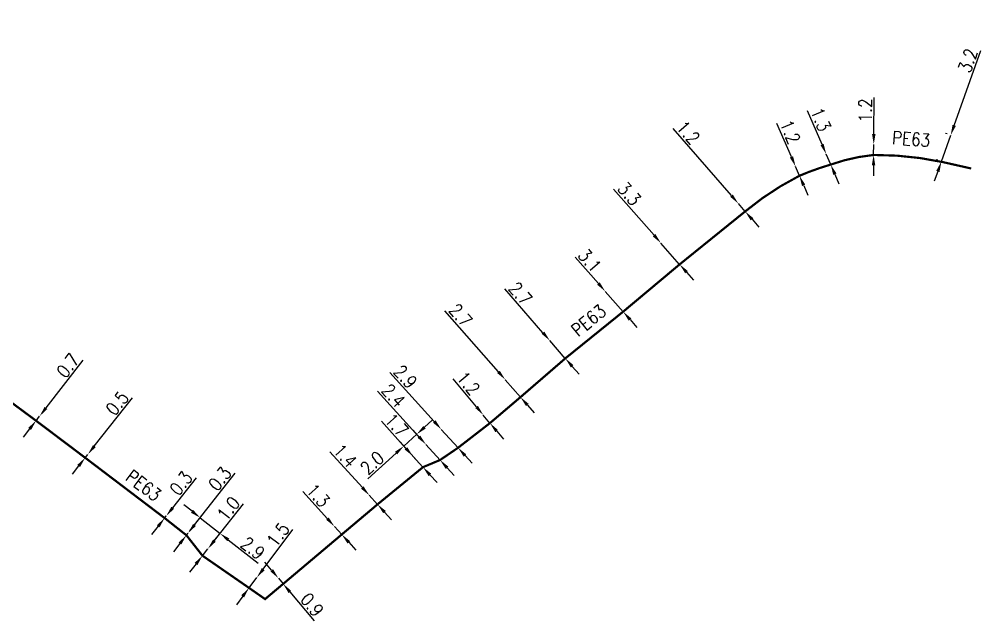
# Model space of a CAD drawing. Header units: millimetres. Extents: x 108995 to 110001, y 128245 to 129001.
# Drawn here: x 109890.8 to 110001.1, y 128615.5 to 128684.4 of the extents above; entities that cross this region are included whole.
import ezdxf

# ---------------------------------------------------------------- set-up
doc = ezdxf.new("R2010")
doc.units = ezdxf.units.MM
doc.header["$PDMODE"] = 34
doc.linetypes.add('L_100_PE', pattern=[14, 10, -1.5, 1, -1.5])
doc.layers.get('Defpoints').update_dxf_attribs({"linetype": 'CONTINUOUS'})
doc.layers.add('L_140', color=3, linetype='CONTINUOUS')
doc.styles.get("Standard").update_dxf_attribs({"font": 'romans.shx', "width": 0.85})
doc.dimstyles.get("Standard").update_dxf_attribs({"dimtxt": 1.5, "dimasz": 1.2, "dimexe": 0.625, "dimexo": 0.625, "dimgap": 0.25, "dimtad": 1, "dimdec": 1, "dimzin": 0, "dimdsep": 46, "dimtxsty": 'Standard', "dimcen": -0.5, "dimadec": 0, "dimazin": 0, "dimtfac": 1, "dimtdec": 1, "dimtmove": 0, "dimatfit": 3, "dimfxl": 1, "dimtolj": 1, "dimtzin": 0, "dimarcsym": 0})

# ---------------------------------------------------------------- blocks, each defined once
blk = doc.blocks.new('*D13')
at = {"layer": 'Defpoints', "color": 0, "linetype": 'Continuous'}
for p in [(109892.78, 128638.46), (109893.18, 128638.97), (109893.18, 128638.97)]:
    blk.add_point(p, dxfattribs=at)
at = {"layer": 'L_140', "color": 0, "linetype": 'Continuous', "lineweight": -2}
for p, q in [((109893.92, 128639.92), (109898.19, 128645.41)), ((109892.78, 128638.46), (109893.18, 128638.97)), ((109892.04, 128637.52), (109891.31, 128636.57))]:
    blk.add_line(p, q, dxfattribs=at)
at = {"layer": 'L_140', "color": 0, "linetype": 'Continuous'}
for points in [[(109893.76, 128640.04), (109894.07, 128639.8), (109893.18, 128638.97)], [(109891.88, 128637.64), (109892.2, 128637.39), (109892.78, 128638.46)]]:
    blk.add_solid(points, dxfattribs=at)
at = {"layer": 'L_140', "color": 0, "linetype": 'Continuous', "insert": (109896.43, 128644.77), "char_height": 1.5, "attachment_point": 5, "rotation": 52.0796}
blk.add_mtext('\\A1;0.7', dxfattribs=at)
blk = doc.blocks.new('*D14')
at = {"layer": 'Defpoints', "color": 0, "linetype": 'Continuous'}
for p in [(109898.41, 128634.22), (109898.72, 128634.61), (109898.72, 128634.61)]:
    blk.add_point(p, dxfattribs=at)
at = {"layer": 'L_140', "color": 0, "linetype": 'Continuous', "lineweight": -2}
for p, q in [((109899.46, 128635.55), (109903.85, 128641.09)), ((109898.41, 128634.22), (109898.72, 128634.61)), ((109897.66, 128633.28), (109896.92, 128632.34))]:
    blk.add_line(p, q, dxfattribs=at)
at = {"layer": 'L_140', "color": 0, "linetype": 'Continuous'}
for points in [[(109899.31, 128635.67), (109899.62, 128635.43), (109898.72, 128634.61)], [(109897.51, 128633.4), (109897.82, 128633.15), (109898.41, 128634.22)]]:
    blk.add_solid(points, dxfattribs=at)
at = {"layer": 'L_140', "color": 0, "linetype": 'Continuous', "insert": (109902.08, 128640.46), "char_height": 1.5, "attachment_point": 5, "rotation": 51.6342}
blk.add_mtext('\\A1;0.5', dxfattribs=at)
blk = doc.blocks.new('*D15')
at = {"layer": 'Defpoints', "color": 0, "linetype": 'Continuous'}
for p in [(109907.7, 128627.55), (109907.7, 128627.55), (109907.52, 128627.31)]:
    blk.add_point(p, dxfattribs=at)
at = {"layer": 'L_140', "color": 0, "linetype": 'Continuous', "lineweight": -2}
for p, q in [((109908.45, 128628.49), (109911.16, 128631.93)), ((109907.52, 128627.31), (109907.7, 128627.55)), ((109906.78, 128626.37), (109906.03, 128625.42))]:
    blk.add_line(p, q, dxfattribs=at)
at = {"layer": 'L_140', "color": 0, "linetype": 'Continuous'}
for points in [[(109908.29, 128628.61), (109908.6, 128628.36), (109907.7, 128627.55)], [(109906.62, 128626.49), (109906.93, 128626.24), (109907.52, 128627.31)]]:
    blk.add_solid(points, dxfattribs=at)
at = {"layer": 'L_140', "color": 0, "linetype": 'Continuous', "insert": (109909.39, 128631.3), "char_height": 1.5, "attachment_point": 5, "rotation": 51.7732}
blk.add_mtext('\\A1;0.3', dxfattribs=at)
blk = doc.blocks.new('*D16')
at = {"layer": 'Defpoints', "color": 0, "linetype": 'Continuous'}
for p in [(109910.02, 128625.34), (109913.88, 128625.55), (109912.48, 128623.78)]:
    blk.add_point(p, dxfattribs=at)
at = {"layer": 'L_140', "color": 0, "linetype": 'Continuous', "lineweight": -2}
for p, q in [((109910.66, 128628.09), (109909.71, 128628.83)), ((109910.41, 128625.83), (109911.99, 128627.84)), ((109911.6, 128627.35), (109913.88, 128625.55)), ((109912.87, 128624.27), (109914.26, 128626.05)), ((109914.82, 128624.81), (109918.23, 128622.13))]:
    blk.add_line(p, q, dxfattribs=at)
at = {"layer": 'L_140', "color": 0, "linetype": 'Continuous'}
for points in [[(109910.78, 128628.25), (109910.53, 128627.93), (109911.6, 128627.35)], [(109914.94, 128624.97), (109914.7, 128624.66), (109913.88, 128625.55)]]:
    blk.add_solid(points, dxfattribs=at)
at = {"layer": 'L_140', "color": 0, "linetype": 'Continuous', "insert": (109917.63, 128623.87), "char_height": 1.5, "attachment_point": 5, "rotation": 321.7842}
blk.add_mtext('\\A1;2.9', dxfattribs=at)
blk = doc.blocks.new('*D17')
at = {"layer": 'Defpoints', "color": 0, "linetype": 'Continuous'}
for p in [(109910.02, 128625.34), (109910.2, 128625.58), (109910.2, 128625.58)]:
    blk.add_point(p, dxfattribs=at)
at = {"layer": 'L_140', "color": 0, "linetype": 'Continuous', "lineweight": -2}
for p, q in [((109910.95, 128626.52), (109915.61, 128632.45)), ((109910.02, 128625.34), (109910.2, 128625.58)), ((109909.28, 128624.4), (109908.54, 128623.46))]:
    blk.add_line(p, q, dxfattribs=at)
at = {"layer": 'L_140', "color": 0, "linetype": 'Continuous'}
for points in [[(109910.79, 128626.64), (109911.1, 128626.4), (109910.2, 128625.58)], [(109909.12, 128624.52), (109909.43, 128624.28), (109910.02, 128625.34)]]:
    blk.add_solid(points, dxfattribs=at)
at = {"layer": 'L_140', "color": 0, "linetype": 'Continuous', "insert": (109913.85, 128631.82), "char_height": 1.5, "attachment_point": 5, "rotation": 51.7842}
blk.add_mtext('\\A1;0.3', dxfattribs=at)
blk = doc.blocks.new('*D18')
at = {"layer": 'Defpoints', "color": 0, "linetype": 'Continuous'}
for p in [(109911.86, 128623), (109912.48, 128623.78), (109912.48, 128623.78)]:
    blk.add_point(p, dxfattribs=at)
at = {"layer": 'L_140', "color": 0, "linetype": 'Continuous', "lineweight": -2}
for p, q in [((109913.22, 128624.73), (109916.55, 128628.95)), ((109911.86, 128623), (109912.48, 128623.78)), ((109911.12, 128622.05), (109910.38, 128621.11))]:
    blk.add_line(p, q, dxfattribs=at)
at = {"layer": 'L_140', "color": 0, "linetype": 'Continuous'}
for points in [[(109913.07, 128624.85), (109913.38, 128624.6), (109912.48, 128623.78)], [(109910.96, 128622.18), (109911.28, 128621.93), (109911.86, 128623)]]:
    blk.add_solid(points, dxfattribs=at)
at = {"layer": 'L_140', "color": 0, "linetype": 'Continuous', "insert": (109914.84, 128628.39), "char_height": 1.5, "attachment_point": 5, "rotation": 51.7842}
blk.add_mtext('\\A1;1.0', dxfattribs=at)
blk = doc.blocks.new('*D19')
at = {"layer": 'Defpoints', "color": 0, "linetype": 'Continuous', "transparency": 16777216}
for p in [(109918.1, 128620.5), (109918.1, 128620.5), (109917.2, 128619.31)]:
    blk.add_point(p, dxfattribs=at)
at = {"layer": 'L_140', "color": 0, "linetype": 'Continuous', "lineweight": -2, "transparency": 16777216}
for p, q in [((109918.82, 128621.46), (109922.23, 128626.01)), ((109917.2, 128619.31), (109918.1, 128620.5)), ((109916.47, 128618.35), (109915.75, 128617.39))]:
    blk.add_line(p, q, dxfattribs=at)
at = {"layer": 'L_140', "color": 0, "linetype": 'Continuous', "transparency": 16777216}
for points in [[(109918.66, 128621.58), (109918.98, 128621.34), (109918.1, 128620.5)], [(109916.31, 128618.47), (109916.63, 128618.23), (109917.2, 128619.31)]]:
    blk.add_solid(points, dxfattribs=at)
at = {"layer": 'L_140', "color": 0, "linetype": 'Continuous', "transparency": 16777216, "insert": (109920.53, 128625.41), "char_height": 1.5, "attachment_point": 5, "rotation": 53.0794}
blk.add_mtext('\\A1;1.5', dxfattribs=at)
blk = doc.blocks.new('*D20')
at = {"layer": 'Defpoints', "color": 0, "linetype": 'Continuous', "transparency": 16777216}
for p in [(109920.56, 128620.42), (109920.56, 128620.42), (109921.11, 128619.77)]:
    blk.add_point(p, dxfattribs=at)
at = {"layer": 'L_140', "color": 0, "linetype": 'Continuous', "lineweight": -2, "transparency": 16777216}
for p, q in [((109919.79, 128621.34), (109919.02, 128622.26)), ((109920.56, 128620.42), (109921.11, 128619.77)), ((109921.88, 128618.85), (109924.65, 128615.55))]:
    blk.add_line(p, q, dxfattribs=at)
at = {"layer": 'L_140', "color": 0, "linetype": 'Continuous', "transparency": 16777216}
for points in [[(109919.95, 128621.47), (109919.64, 128621.21), (109920.56, 128620.42)], [(109922.03, 128618.98), (109921.73, 128618.72), (109921.11, 128619.77)]]:
    blk.add_solid(points, dxfattribs=at)
at = {"layer": 'L_140', "color": 0, "linetype": 'Continuous', "transparency": 16777216, "insert": (109924.42, 128617.38), "char_height": 1.5, "attachment_point": 5, "rotation": 309.9807}
blk.add_mtext('\\A1;0.9', dxfattribs=at)
blk = doc.blocks.new('*D21')
at = {"layer": 'Defpoints', "color": 0, "linetype": 'Continuous', "transparency": 16777216}
for p in [(109926.99, 128626.35), (109926.99, 128626.35), (109927.83, 128625.43)]:
    blk.add_point(p, dxfattribs=at)
at = {"layer": 'L_140', "color": 0, "linetype": 'Continuous', "lineweight": -2, "transparency": 16777216}
for p, q in [((109926.19, 128627.24), (109923.37, 128630.35)), ((109927.83, 128625.43), (109926.99, 128626.35)), ((109928.64, 128624.54), (109929.44, 128623.65))]:
    blk.add_line(p, q, dxfattribs=at)
at = {"layer": 'L_140', "color": 0, "linetype": 'Continuous', "transparency": 16777216}
for points in [[(109926.33, 128627.38), (109926.04, 128627.11), (109926.99, 128626.35)], [(109928.78, 128624.67), (109928.49, 128624.4), (109927.83, 128625.43)]]:
    blk.add_solid(points, dxfattribs=at)
at = {"layer": 'L_140', "color": 0, "linetype": 'Continuous', "transparency": 16777216, "insert": (109925.12, 128629.91), "char_height": 1.5, "attachment_point": 5, "rotation": 312.1893}
blk.add_mtext('\\A1;1.3', dxfattribs=at)
blk = doc.blocks.new('*D22')
at = {"layer": 'Defpoints', "color": 0, "linetype": 'Continuous'}
for p in [(109930.99, 128629.92), (109930.99, 128629.92), (109931.93, 128628.88)]:
    blk.add_point(p, dxfattribs=at)
at = {"layer": 'L_140', "color": 0, "linetype": 'Continuous', "lineweight": -2}
for p, q in [((109930.19, 128630.81), (109926.47, 128634.91)), ((109931.93, 128628.88), (109930.99, 128629.92)), ((109932.74, 128627.99), (109933.54, 128627.1))]:
    blk.add_line(p, q, dxfattribs=at)
at = {"layer": 'L_140', "color": 0, "linetype": 'Continuous'}
for points in [[(109930.33, 128630.94), (109930.04, 128630.67), (109930.99, 128629.92)], [(109932.89, 128628.12), (109932.59, 128627.86), (109931.93, 128628.88)]]:
    blk.add_solid(points, dxfattribs=at)
at = {"layer": 'L_140', "color": 0, "linetype": 'Continuous', "insert": (109928.23, 128634.45), "char_height": 1.5, "attachment_point": 5, "rotation": 312.1912}
blk.add_mtext('\\A1;1.4', dxfattribs=at)
blk = doc.blocks.new('*D23')
at = {"layer": 'Defpoints', "color": 0, "linetype": 'Continuous'}
for p in [(109936.43, 128636.91), (109937.48, 128635.74), (109937.14, 128633.14)]:
    blk.add_point(p, dxfattribs=at)
at = {"layer": 'L_140', "color": 0, "linetype": 'Continuous', "lineweight": -2}
for p, q in [((109937.32, 128637.71), (109938.2, 128638.52)), ((109937.06, 128636.2), (109936.01, 128637.37)), ((109936.43, 128636.91), (109934.94, 128635.56)), ((109936.72, 128633.61), (109934.52, 128636.03)), ((109934.05, 128634.76), (109930.82, 128631.82))]:
    blk.add_line(p, q, dxfattribs=at)
at = {"layer": 'L_140', "color": 0, "linetype": 'Continuous'}
for points in [[(109937.18, 128637.86), (109937.45, 128637.56), (109936.43, 128636.91)], [(109933.92, 128634.9), (109934.19, 128634.61), (109934.94, 128635.56)]]:
    blk.add_solid(points, dxfattribs=at)
at = {"layer": 'L_140', "color": 0, "linetype": 'Continuous', "insert": (109931.32, 128633.63), "char_height": 1.5, "attachment_point": 5, "rotation": 42.1904}
blk.add_mtext('\\A1;2.0', dxfattribs=at)
blk = doc.blocks.new('*D24')
at = {"layer": 'Defpoints', "color": 0, "linetype": 'Continuous', "transparency": 16777216}
for p in [(109935.99, 128634.4), (109935.99, 128634.4), (109937.14, 128633.14)]:
    blk.add_point(p, dxfattribs=at)
at = {"layer": 'L_140', "color": 0, "linetype": 'Continuous', "lineweight": -2, "transparency": 16777216}
for p, q in [((109935.19, 128635.29), (109932.38, 128638.4)), ((109937.14, 128633.14), (109935.99, 128634.4)), ((109937.94, 128632.25), (109938.75, 128631.37))]:
    blk.add_line(p, q, dxfattribs=at)
at = {"layer": 'L_140', "color": 0, "linetype": 'Continuous', "transparency": 16777216}
for points in [[(109935.34, 128635.43), (109935.04, 128635.16), (109935.99, 128634.4)], [(109938.09, 128632.39), (109937.79, 128632.12), (109937.14, 128633.14)]]:
    blk.add_solid(points, dxfattribs=at)
at = {"layer": 'L_140', "color": 0, "linetype": 'Continuous', "transparency": 16777216, "insert": (109934.12, 128637.96), "char_height": 1.5, "attachment_point": 5, "rotation": 312.1904}
blk.add_mtext('\\A1;1.7', dxfattribs=at)
blk = doc.blocks.new('*D25')
at = {"layer": 'Defpoints', "color": 0, "linetype": 'Continuous', "transparency": 16777216}
for p in [(109937.48, 128635.74), (109937.48, 128635.74), (109939.1, 128633.96)]:
    blk.add_point(p, dxfattribs=at)
at = {"layer": 'L_140', "color": 0, "linetype": 'Continuous', "lineweight": -2, "transparency": 16777216}
for p, q in [((109936.68, 128636.63), (109931.93, 128641.86)), ((109939.1, 128633.96), (109937.48, 128635.74)), ((109939.9, 128633.07), (109940.71, 128632.18))]:
    blk.add_line(p, q, dxfattribs=at)
at = {"layer": 'L_140', "color": 0, "linetype": 'Continuous', "transparency": 16777216}
for points in [[(109936.83, 128636.76), (109936.53, 128636.49), (109937.48, 128635.74)], [(109940.05, 128633.21), (109939.75, 128632.94), (109939.1, 128633.96)]]:
    blk.add_solid(points, dxfattribs=at)
at = {"layer": 'L_140', "color": 0, "linetype": 'Continuous', "transparency": 16777216, "insert": (109933.76, 128641.34), "char_height": 1.5, "attachment_point": 5, "rotation": 312.1904}
blk.add_mtext('\\A1;2.4', dxfattribs=at)
blk = doc.blocks.new('*D26')
at = {"layer": 'Defpoints', "color": 0, "linetype": 'Continuous', "transparency": 16777216}
for p in [(109939.24, 128637.47), (109939.24, 128637.47), (109941.16, 128635.36)]:
    blk.add_point(p, dxfattribs=at)
at = {"layer": 'L_140', "color": 0, "linetype": 'Continuous', "lineweight": -2, "transparency": 16777216}
for p, q in [((109938.44, 128638.36), (109933.34, 128643.98)), ((109941.16, 128635.36), (109939.24, 128637.47)), ((109941.97, 128634.47), (109942.77, 128633.58))]:
    blk.add_line(p, q, dxfattribs=at)
at = {"layer": 'L_140', "color": 0, "linetype": 'Continuous', "transparency": 16777216}
for points in [[(109938.59, 128638.5), (109938.29, 128638.23), (109939.24, 128637.47)], [(109942.11, 128634.61), (109941.82, 128634.34), (109941.16, 128635.36)]]:
    blk.add_solid(points, dxfattribs=at)
at = {"layer": 'L_140', "color": 0, "linetype": 'Continuous', "transparency": 16777216, "insert": (109935.13, 128643.5), "char_height": 1.5, "attachment_point": 5, "rotation": 312.2068}
blk.add_mtext('\\A1;2.9', dxfattribs=at)
blk = doc.blocks.new('*D27')
at = {"layer": 'Defpoints', "color": 0, "linetype": 'Continuous', "transparency": 16777216}
for p in [(109944.06, 128639.11), (109944.06, 128639.11), (109944.82, 128638.19)]:
    blk.add_point(p, dxfattribs=at)
at = {"layer": 'L_140', "color": 0, "linetype": 'Continuous', "lineweight": -2, "transparency": 16777216}
for p, q in [((109943.29, 128640.04), (109940.61, 128643.26)), ((109944.82, 128638.19), (109944.06, 128639.11)), ((109945.59, 128637.27), (109946.36, 128636.35))]:
    blk.add_line(p, q, dxfattribs=at)
at = {"layer": 'L_140', "color": 0, "linetype": 'Continuous', "transparency": 16777216}
for points in [[(109943.44, 128640.17), (109943.14, 128639.91), (109944.06, 128639.11)], [(109945.74, 128637.4), (109945.44, 128637.14), (109944.82, 128638.19)]]:
    blk.add_solid(points, dxfattribs=at)
at = {"layer": 'L_140', "color": 0, "linetype": 'Continuous', "transparency": 16777216, "insert": (109942.34, 128642.75), "char_height": 1.5, "attachment_point": 5, "rotation": 309.7335}
blk.add_mtext('\\A1;1.2', dxfattribs=at)
blk = doc.blocks.new('*D28')
at = {"layer": 'Defpoints', "color": 0, "linetype": 'Continuous'}
for p in [(109946.58, 128643.16), (109946.58, 128643.16), (109948.32, 128641.16)]:
    blk.add_point(p, dxfattribs=at)
at = {"layer": 'L_140', "color": 0, "linetype": 'Continuous', "lineweight": -2}
for p, q in [((109945.79, 128644.06), (109939.66, 128651.06)), ((109948.32, 128641.16), (109946.58, 128643.16)), ((109949.11, 128640.26), (109949.9, 128639.36))]:
    blk.add_line(p, q, dxfattribs=at)
at = {"layer": 'L_140', "color": 0, "linetype": 'Continuous'}
for points in [[(109945.94, 128644.19), (109945.64, 128643.93), (109946.58, 128643.16)], [(109949.26, 128640.39), (109948.96, 128640.13), (109948.32, 128641.16)]]:
    blk.add_solid(points, dxfattribs=at)
at = {"layer": 'L_140', "color": 0, "linetype": 'Continuous', "insert": (109941.45, 128650.53), "char_height": 1.5, "attachment_point": 5, "rotation": 311.1921}
blk.add_mtext('\\A1;2.7', dxfattribs=at)
blk = doc.blocks.new('*D29')
at = {"layer": 'Defpoints', "color": 0, "linetype": 'Continuous', "transparency": 16777216}
for p in [(109951.69, 128647.63), (109951.69, 128647.63), (109953.46, 128645.6)]:
    blk.add_point(p, dxfattribs=at)
at = {"layer": 'L_140', "color": 0, "linetype": 'Continuous', "lineweight": -2, "transparency": 16777216}
for p, q in [((109950.9, 128648.54), (109946.53, 128653.55)), ((109953.46, 128645.6), (109951.69, 128647.63)), ((109954.25, 128644.69), (109955.04, 128643.79))]:
    blk.add_line(p, q, dxfattribs=at)
at = {"layer": 'L_140', "color": 0, "linetype": 'Continuous', "transparency": 16777216}
for points in [[(109951.05, 128648.67), (109950.75, 128648.41), (109951.69, 128647.63)], [(109954.4, 128644.83), (109954.1, 128644.56), (109953.46, 128645.6)]]:
    blk.add_solid(points, dxfattribs=at)
at = {"layer": 'L_140', "color": 0, "linetype": 'Continuous', "transparency": 16777216, "insert": (109948.32, 128653.01), "char_height": 1.5, "attachment_point": 5, "rotation": 311.1079}
blk.add_mtext('\\A1;2.7', dxfattribs=at)
blk = doc.blocks.new('*D30')
at = {"layer": 'Defpoints', "color": 0, "linetype": 'Continuous', "transparency": 16777216}
for p in [(109958.04, 128653.28), (109958.04, 128653.28), (109960.09, 128650.95)]:
    blk.add_point(p, dxfattribs=at)
at = {"layer": 'L_140', "color": 0, "linetype": 'Continuous', "lineweight": -2, "transparency": 16777216}
for p, q in [((109957.25, 128654.18), (109954.6, 128657.19)), ((109960.09, 128650.95), (109958.04, 128653.28)), ((109960.88, 128650.05), (109961.67, 128649.15))]:
    blk.add_line(p, q, dxfattribs=at)
at = {"layer": 'L_140', "color": 0, "linetype": 'Continuous', "transparency": 16777216}
for points in [[(109957.4, 128654.31), (109957.1, 128654.05), (109958.04, 128653.28)], [(109961.03, 128650.18), (109960.73, 128649.92), (109960.09, 128650.95)]]:
    blk.add_solid(points, dxfattribs=at)
at = {"layer": 'L_140', "color": 0, "linetype": 'Continuous', "transparency": 16777216, "insert": (109956.28, 128656.8), "char_height": 1.5, "attachment_point": 5, "rotation": 311.3264}
blk.add_mtext('\\A1;3.1', dxfattribs=at)
blk = doc.blocks.new('*D31')
at = {"layer": 'Defpoints', "color": 0, "linetype": 'Continuous', "transparency": 16777216}
for p in [(109964.42, 128658.81), (109964.42, 128658.81), (109966.57, 128656.37)]:
    blk.add_point(p, dxfattribs=at)
at = {"layer": 'L_140', "color": 0, "linetype": 'Continuous', "lineweight": -2, "transparency": 16777216}
for p, q in [((109963.63, 128659.72), (109959, 128664.98)), ((109966.57, 128656.37), (109964.42, 128658.81)), ((109967.36, 128655.47), (109968.15, 128654.57))]:
    blk.add_line(p, q, dxfattribs=at)
at = {"layer": 'L_140', "color": 0, "linetype": 'Continuous', "transparency": 16777216}
for points in [[(109963.78, 128659.85), (109963.48, 128659.58), (109964.42, 128658.81)], [(109967.51, 128655.6), (109967.21, 128655.34), (109966.57, 128656.37)]]:
    blk.add_solid(points, dxfattribs=at)
at = {"layer": 'L_140', "color": 0, "linetype": 'Continuous', "transparency": 16777216, "insert": (109960.8, 128664.45), "char_height": 1.5, "attachment_point": 5, "rotation": 311.3003}
blk.add_mtext('\\A1;3.3', dxfattribs=at)
blk = doc.blocks.new('*D32')
at = {"layer": 'Defpoints', "color": 0, "linetype": 'Continuous'}
for p in [(109973.3, 128663.34), (109973.3, 128663.34), (109974.08, 128662.43)]:
    blk.add_point(p, dxfattribs=at)
at = {"layer": 'L_140', "color": 0, "linetype": 'Continuous', "lineweight": -2}
for p, q in [((109972.51, 128664.24), (109965.81, 128671.93)), ((109974.08, 128662.43), (109973.3, 128663.34)), ((109974.87, 128661.53), (109975.66, 128660.62))]:
    blk.add_line(p, q, dxfattribs=at)
at = {"layer": 'L_140', "color": 0, "linetype": 'Continuous'}
for points in [[(109972.66, 128664.37), (109972.36, 128664.11), (109973.3, 128663.34)], [(109975.02, 128661.66), (109974.72, 128661.4), (109974.08, 128662.43)]]:
    blk.add_solid(points, dxfattribs=at)
at = {"layer": 'L_140', "color": 0, "linetype": 'Continuous', "insert": (109967.55, 128671.46), "char_height": 1.5, "attachment_point": 5, "rotation": 311.0584}
blk.add_mtext('\\A1;1.2', dxfattribs=at)
blk = doc.blocks.new('*D33')
at = {"layer": 'Defpoints', "color": 0, "linetype": 'Continuous', "transparency": 16777216}
for p in [(109979.86, 128667.58), (109979.86, 128667.58), (109980.31, 128666.52)]:
    blk.add_point(p, dxfattribs=at)
at = {"layer": 'L_140', "color": 0, "linetype": 'Continuous', "lineweight": -2, "transparency": 16777216}
for p, q in [((109979.38, 128668.68), (109977.73, 128672.52)), ((109980.31, 128666.52), (109979.86, 128667.58)), ((109980.79, 128665.42), (109981.26, 128664.31))]:
    blk.add_line(p, q, dxfattribs=at)
at = {"layer": 'L_140', "color": 0, "linetype": 'Continuous', "transparency": 16777216}
for points in [[(109979.57, 128668.76), (109979.2, 128668.6), (109979.86, 128667.58)], [(109980.97, 128665.5), (109980.6, 128665.34), (109980.31, 128666.52)]]:
    blk.add_solid(points, dxfattribs=at)
at = {"layer": 'L_140', "color": 0, "linetype": 'Continuous', "transparency": 16777216, "insert": (109979.24, 128671.55), "char_height": 1.5, "attachment_point": 5, "rotation": 293.3021}
blk.add_mtext('\\A1;1.2', dxfattribs=at)
blk = doc.blocks.new('*D34')
at = {"layer": 'Defpoints', "color": 0, "linetype": 'Continuous', "transparency": 16777216}
for p in [(109983.37, 128669), (109983.37, 128669), (109983.89, 128667.8)]:
    blk.add_point(p, dxfattribs=at)
at = {"layer": 'L_140', "color": 0, "linetype": 'Continuous', "lineweight": -2, "transparency": 16777216}
for p, q in [((109982.9, 128670.1), (109981.24, 128673.95)), ((109983.89, 128667.8), (109983.37, 128669)), ((109984.36, 128666.7), (109984.84, 128665.6))]:
    blk.add_line(p, q, dxfattribs=at)
at = {"layer": 'L_140', "color": 0, "linetype": 'Continuous', "transparency": 16777216}
for points in [[(109983.08, 128670.18), (109982.72, 128670.02), (109983.37, 128669)], [(109984.55, 128666.78), (109984.18, 128666.62), (109983.89, 128667.8)]]:
    blk.add_solid(points, dxfattribs=at)
at = {"layer": 'L_140', "color": 0, "linetype": 'Continuous', "transparency": 16777216, "insert": (109982.75, 128672.97), "char_height": 1.5, "attachment_point": 5, "rotation": 293.3021}
blk.add_mtext('\\A1;1.3', dxfattribs=at)
blk = doc.blocks.new('*D35')
at = {"layer": 'Defpoints', "color": 0, "linetype": 'Continuous', "transparency": 16777216}
for p in [(109988.82, 128670.1), (109988.82, 128670.1), (109988.81, 128668.9)]:
    blk.add_point(p, dxfattribs=at)
at = {"layer": 'L_140', "color": 0, "linetype": 'Continuous', "lineweight": -2, "transparency": 16777216}
for p, q in [((109988.83, 128671.3), (109988.88, 128675.49)), ((109988.81, 128668.9), (109988.82, 128670.1)), ((109988.8, 128667.7), (109988.78, 128666.5))]:
    blk.add_line(p, q, dxfattribs=at)
at = {"layer": 'L_140', "color": 0, "linetype": 'Continuous', "transparency": 16777216}
for points in [[(109988.63, 128671.3), (109989.03, 128671.3), (109988.82, 128670.1)], [(109988.6, 128667.7), (109989, 128667.7), (109988.81, 128668.9)]]:
    blk.add_solid(points, dxfattribs=at)
at = {"layer": 'L_140', "color": 0, "linetype": 'Continuous', "transparency": 16777216, "insert": (109987.86, 128674.01), "char_height": 1.5, "attachment_point": 5, "rotation": 89.3858}
blk.add_mtext('\\A1;1.2', dxfattribs=at)
blk = doc.blocks.new('*D36')
at = {"layer": 'Defpoints', "color": 0, "linetype": 'Continuous'}
for p in [(109997.65, 128671.16), (109997.83, 128671.1), (109996.76, 128668.08)]:
    blk.add_point(p, dxfattribs=at)
at = {"layer": 'L_140', "color": 0, "linetype": 'Continuous', "lineweight": -2}
for p, q in [((109998.05, 128672.29), (110001.09, 128680.88)), ((109996.58, 128668.15), (109997.65, 128671.16)), ((109997.24, 128671.31), (109997.06, 128671.37)), ((109996.17, 128668.29), (109995.99, 128668.36)), ((109996.17, 128667.02), (109995.77, 128665.88))]:
    blk.add_line(p, q, dxfattribs=at)
at = {"layer": 'L_140', "color": 0, "linetype": 'Continuous'}
for points in [[(109997.86, 128672.36), (109998.24, 128672.23), (109997.65, 128671.16)], [(109995.99, 128667.08), (109996.36, 128666.95), (109996.58, 128668.15)]]:
    blk.add_solid(points, dxfattribs=at)
at = {"layer": 'L_140', "color": 0, "linetype": 'Continuous', "insert": (109999.62, 128679.72), "char_height": 1.5, "attachment_point": 5, "rotation": 70.4541}
blk.add_mtext('\\A1;3.2', dxfattribs=at)

msp = doc.modelspace()

# ---------------------------------------------------------------- linework, layer by layer
at = {"layer": 'L_140', "linetype": 'L_100_PE', "ltscale": 0.5, "flags": 128}
msp.add_lwpolyline([(109810.63, 128678.5, 0.25, 0.25, 0), (109811.39, 128679.16, 0.25, 0.25, 0), (109811.39, 128679.16, 0.25, 0.25, 0), (109811.39, 128679.16, 0.25, 0.25, 0), (109813.49, 128680.95, 0.25, 0.25, 0), (109814.98, 128682.22, 0.25, 0.25, 0), (109819.76, 128683.7, 0.25, 0.25, 0), (109822.14, 128684.1, 0.25, 0.25, 0), (109823.4, 128684.32, 0.25, 0.25, 0), (109823.4, 128684.32, 0.25, 0.25, 0), (109824.88, 128684.28, 0.25, 0.25, 0), (109826.71, 128684.05, 0.25, 0.25, 0), (109828.91, 128683.5, 0.25, 0.25, 0), (109830.76, 128682.06, 0.25, 0.25, 0), (109838.85, 128676.26, 0.25, 0.25, 0), (109846.5, 128671.29, 0.25, 0.25, 0), (109846.79, 128671.08, 0.25, 0.25, 0), (109848.77, 128670.33, 0.25, 0.25, 0), (109849.61, 128669.72, 0.25, 0.25, 0), (109853.45, 128666.95, 0.25, 0.25, 0), (109858.96, 128662.96, 0.25, 0.25, 0), (109861.1, 128661.83, 0.25, 0.25, 0), (109866.09, 128659.2, 0.25, 0.25, 0), (109871.51, 128654.66, 0.25, 0.25, 0), (109875.59, 128651.63, 0.25, 0.25, 0), (109879.17, 128648.61, 0.25, 0.25, 0), (109886.52, 128643.09, 0.25, 0.25, 0), (109892.78, 128638.46, 0.25, 0.25, 0), (109898.41, 128634.22, 0.25, 0.25, 0), (109907.52, 128627.31, 0.25, 0.25, 0), (109910.02, 128625.34, 0.25, 0.25, 0), (109911.86, 128623, 0.25, 0.25, 0), (109917.2, 128619.31, 0.25, 0.25, 0), (109919.04, 128618.03, 0.25, 0.25, 0), (109921.11, 128619.77, 0.25, 0.25, 0), (109927.83, 128625.43, 0.25, 0.25, 0), (109931.93, 128628.88, 0.25, 0.25, 0), (109937.14, 128633.14, 0.25, 0.25, 0), (109939.1, 128633.96, 0.25, 0.25, 0), (109941.16, 128635.36, 0.25, 0.25, 0), (109944.82, 128638.19, 0.25, 0.25, 0), (109948.32, 128641.16, 0.25, 0.25, 0), (109953.46, 128645.6, 0.25, 0.25, 0), (109960.09, 128650.95, 0.25, 0.25, 0), (109966.57, 128656.37, 0.25, 0.25, 0), (109974.08, 128662.43, 0.25, 0.25, -0.056287), (109980.31, 128666.52, 0.25, 0.25, -0.029073), (109983.89, 128667.8, 0.25, 0.25, -0.061416), (109988.81, 128668.9, 0.25, 0.25, -0.05494), (109996.76, 128668.08, 0.25, 0.25, 0), (110000, 128667.35, 0, 0, 0)], format="xyseb", dxfattribs=at)

# ---------------------------------------------------------------- texts
at = {"layer": 'L_140', "linetype": 'Continuous', "width": 0.85}
for rotation, p in [(355.6106, (109990.88, 128670.15)), (38.9405, (109954.9, 128647.99)), (322.8349, (109902.91, 128631.76))]:
    msp.add_text('PE63', height=1.5, rotation=rotation, dxfattribs=at).set_placement(p)

# ---------------------------------------------------------------- dimensions: what is measured, and where the dimension line sits
at = {"layer": 'L_140', "linetype": 'Continuous'}
for base, p1, p2, angle, override, picture, middle in [((109997.65, 128671.16), (109996.76, 128668.08), (109997.83, 128671.1), 250.4541, {"dimatfit": 0}, '*D36', (110000.56, 128679.38)), ((109988.82, 128670.1), (109988.81, 128668.9), (109988.82, 128670.1), 269.3858, {"dimscale": 1, "dimlfac": 1, "dimlunit": 2, "dimatfit": 0}, '*D35', (109988.86, 128674)), ((109983.37, 128669), (109983.89, 128667.8), (109983.37, 128669), 293.3021, {"dimscale": 1, "dimlfac": 1, "dimlunit": 2, "dimatfit": 0}, '*D34', (109981.83, 128672.57)), ((109973.3, 128663.34), (109974.08, 128662.43), (109973.3, 128663.34), 311.0584, {"dimatfit": 0}, '*D32', (109966.79, 128670.8)), ((109979.86, 128667.58), (109980.31, 128666.52), (109979.86, 128667.58), 293.3021, {"dimscale": 1, "dimlfac": 1, "dimlunit": 2, "dimatfit": 0}, '*D33', (109978.32, 128671.15)), ((109964.42, 128658.81), (109966.57, 128656.37), (109964.42, 128658.81), 311.3003, {"dimatfit": 0}, '*D31', (109960.05, 128663.79)), ((109958.04, 128653.28), (109960.09, 128650.95), (109958.04, 128653.28), 311.3264, {"dimscale": 1, "dimlfac": 1, "dimlunit": 2, "dimatfit": 0}, '*D30', (109955.53, 128656.14)), ((109951.69, 128647.63), (109953.46, 128645.6), (109951.69, 128647.63), 311.1079, {"dimatfit": 0}, '*D29', (109947.57, 128652.35)), ((109946.5771, 128643.1585), (109948.32235, 128641.16436), (109946.5771, 128643.1585), 311.19207, {"dimscale": 1, "dimlfac": 1, "dimlunit": 2, "dimatfit": 0}, '*D28', (109940.70242, 128649.87097)), ((109893.1795308, 128638.974483), (109892.7800626, 128638.4617207), (109893.1795308, 128638.974483), 232.079582, {"dimatfit": 0}, '*D13', (109897.2179615, 128644.1582637)), ((109939.2448, 128637.4732), (109941.1594, 128635.3622), (109939.2448, 128637.4732), 312.2068, {"dimatfit": 0}, '*D26', (109934.3876, 128642.8287)), ((109944.06, 128639.11), (109944.82, 128638.19), (109944.06, 128639.11), 309.7335, {"dimscale": 1, "dimlfac": 1, "dimlunit": 2, "dimatfit": 0}, '*D27', (109941.57, 128642.11)), ((109937.48, 128635.74), (109939.1, 128633.96), (109937.48, 128635.74), 312.1904, {"dimatfit": 0}, '*D25', (109933.02, 128640.67)), ((109898.72, 128634.61), (109898.41, 128634.22), (109898.72, 128634.61), 231.6342, {"dimatfit": 0}, '*D14', (109902.86, 128639.84)), ((109935.99, 128634.4), (109937.14, 128633.14), (109935.99, 128634.4), 312.1904, {"dimscale": 1, "dimlfac": 1, "dimlunit": 2, "dimatfit": 0}, '*D24', (109933.38, 128637.29)), ((109936.43, 128636.91), (109937.14, 128633.14), (109937.48, 128635.74), 222.1904, {"dimatfit": 0}, '*D23', (109931.99, 128632.89)), ((109930.99, 128629.92), (109931.93, 128628.88), (109930.99, 128629.92), 312.1912, {"dimscale": 1, "dimlfac": 1, "dimlunit": 2, "dimatfit": 0}, '*D22', (109927.49, 128633.78)), ((109907.7, 128627.55), (109907.52, 128627.31), (109907.7, 128627.55), 231.7732, {"dimscale": 1, "dimlfac": 1, "dimlunit": 2, "dimatfit": 0}, '*D15', (109910.18, 128630.68)), ((109910.2, 128625.58), (109910.02, 128625.34), (109910.2, 128625.58), 231.7842, {"dimatfit": 0}, '*D17', (109914.63, 128631.2)), ((109926.99, 128626.35), (109927.83, 128625.43), (109926.99, 128626.35), 312.1893, {"dimscale": 1, "dimlfac": 1, "dimlunit": 2, "dimatfit": 0}, '*D21', (109924.38, 128629.24)), ((109912.48, 128623.78), (109911.86, 128623), (109912.48, 128623.78), 231.7842, {"dimatfit": 0}, '*D18', (109915.62, 128627.77)), ((109913.88, 128625.55), (109910.02, 128625.34), (109912.48, 128623.78), 141.7842, {"dimatfit": 0}, '*D16', (109917.01, 128623.09)), ((109918.1, 128620.5), (109917.2, 128619.31), (109918.1, 128620.5), 233.0794, {"dimatfit": 0}, '*D19', (109921.33, 128624.81)), ((109920.56, 128620.42), (109921.11, 128619.77), (109920.56, 128620.42), 309.9807, {"dimatfit": 0}, '*D20', (109923.65, 128616.74))]:
    dim = msp.add_linear_dim(base=base, p1=p1, p2=p2, angle=angle, dimstyle='Standard', override=override, dxfattribs=at)
    dim.commit()
    dim.dimension.update_dxf_attribs({"geometry": picture, "text_midpoint": middle, "dimtype": 160})

doc.saveas('drawing.dxf')
